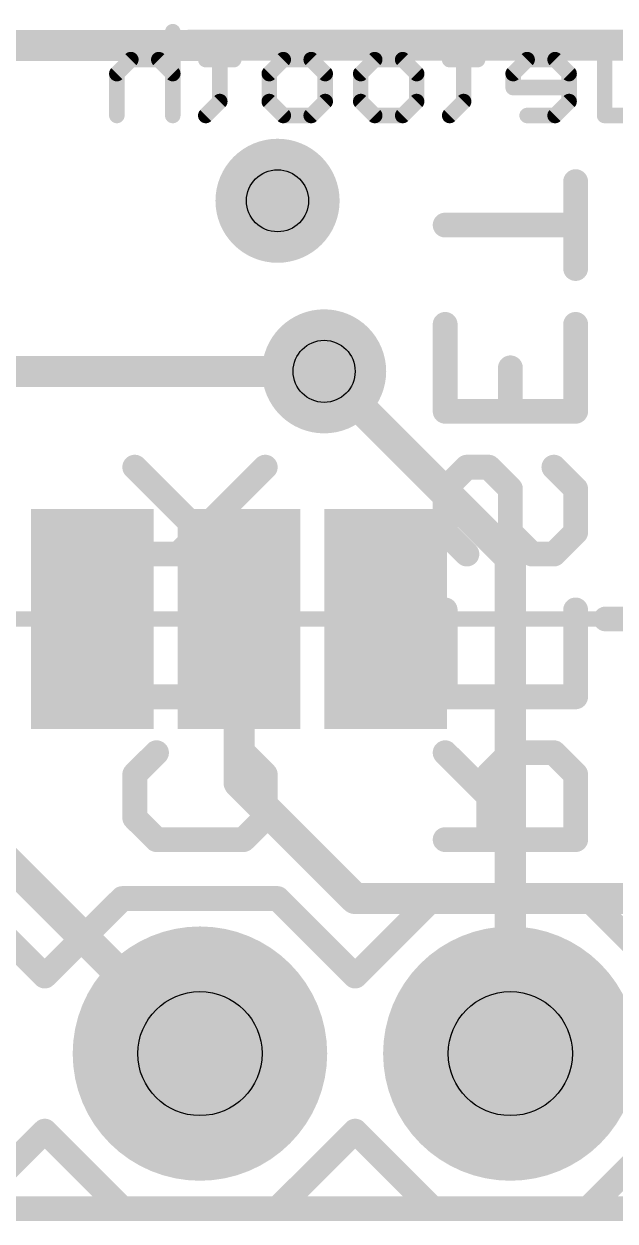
# Model space of a CAD drawing. Extents: x -28 to 79, y -23 to 28.
# Drawn here: x 15.07 to 19.91, y -0.1 to 9.7 of the extents above; entities that cross this region are included whole.
import ezdxf

# ---------------------------------------------------------------- set-up
doc = ezdxf.new("R2010")
doc.units = 0
for name, color, linetype in [('1', 12, 'CONTINUOUS'), ('16', 132, 'CONTINUOUS'), ('17', 110, 'CONTINUOUS'), ('18', 110, 'CONTINUOUS'), ('20', 53, 'CONTINUOUS'), ('21', 53, 'CONTINUOUS'), ('22', 53, 'CONTINUOUS'), ('29', 253, 'CONTINUOUS'), ('30', 253, 'CONTINUOUS'), ('31', 253, 'CONTINUOUS'), ('44', 253, 'CONTINUOUS'), ('51', 53, 'CONTINUOUS')]:
    doc.layers.add(name, color=color, linetype=linetype)

# ---------------------------------------------------------------- blocks, each defined once
blk = doc.blocks.new('RECT')
blk.add_solid([(-0.5, -0.5), (0.5, -0.5), (-0.5, 0.5), (0.5, 0.5)])
blk = doc.blocks.new('ROUNDP')
at = {"const_width": 0.5}
blk.add_lwpolyline([(0, -0.25, 1), (0, 0.25, 1), (0, -0.25)], format="xyb", dxfattribs=at)
blk = doc.blocks.new('ROUNDV')
at = {"const_width": 0.5}
blk.add_lwpolyline([(0, -0.25, 1), (0, 0.25, 1), (0, -0.25)], format="xyb", dxfattribs=at)

msp = doc.modelspace()

# ---------------------------------------------------------------- linework, layer by layer
at = {"layer": '1'}
for points, const_width in [([(20.83, 9.53), (8.89, 9.525)], 0.254), ([(10.16, 6.858), (17.526, 6.858)], 0.254), ([(16.83, 4.83), (16.83, 3.49)], 0.254), ([(14.097, 3.683), (16.51, 1.27)], 0.254), ([(16.83, 3.49), (17.78, 2.54)], 0.254), ([(17.78, 2.54), (24.13, 2.54)], 0.254), ([(0, 0), (25.4, 0)], 0.2032)]:
    msp.add_lwpolyline(points, dxfattribs=dict(at, const_width=const_width))
at = {"layer": '1', "const_width": 0.127}
for points in [[(17.526, 6.7945, 1), (17.526, 6.9215)], [(16.8935, 4.83, 1), (16.7665, 4.83)], [(16.8749, 3.5349, 1), (16.7851, 3.4451)], [(16.7665, 3.49, 1), (16.8935, 3.49)], [(17.78, 2.6035, 1), (17.78, 2.4765)], [(17.7351, 2.4951, 1), (17.8249, 2.5849)], [(16.4651, 1.2251, 1), (16.5549, 1.3149)]]:
    msp.add_lwpolyline(points, format="xyb", dxfattribs=at)
at = {"layer": '16'}
for points, const_width in [([(17.526, 6.858), (19.05, 5.334)], 0.254), ([(19.05, 5.334), (19.05, 1.27)], 0.254), ([(0, 0), (25.4, 0)], 0.2032)]:
    msp.add_lwpolyline(points, dxfattribs=dict(at, const_width=const_width))
at = {"layer": '16', "const_width": 0.127}
for points in [[(17.5709, 6.9029, 1), (17.4811, 6.8131)], [(19.1135, 5.334, 1), (18.9865, 5.334)], [(19.0051, 5.2891, 1), (19.0949, 5.3789)], [(18.9865, 1.27, 1), (19.1135, 1.27)]]:
    msp.add_lwpolyline(points, format="xyb", dxfattribs=at)
at = {"layer": '20', "const_width": 0.2032}
msp.add_lwpolyline([(0, 0), (25.4, 0)], dxfattribs=at)
at = {"layer": '21', "const_width": 0.2032}
for points in [[(20.83, 4.83), (19.83, 4.83)], [(14.605, 2.54), (15.24, 1.905)], [(15.24, 1.905), (15.875, 2.54)], [(15.875, 2.54), (17.145, 2.54)], [(17.78, 1.905), (17.145, 2.54)], [(17.78, 1.905), (18.415, 2.54)], [(18.415, 2.54), (19.685, 2.54)], [(19.685, 2.54), (20.32, 1.905)], [(15.24, 0.635), (14.605, 0)], [(15.875, 0), (15.24, 0.635)], [(17.145, 0), (17.78, 0.635)], [(18.415, 0), (17.78, 0.635)], [(20.32, 0.635), (19.685, 0)], [(17.145, 0), (15.875, 0)], [(19.685, 0), (18.415, 0)]]:
    msp.add_lwpolyline(points, dxfattribs=at)
at = {"layer": '21', "const_width": 0.1016}
for points in [[(19.83, 4.8808, 1), (19.83, 4.7792)], [(15.875, 2.5908, 1), (15.875, 2.4892)], [(15.9109, 2.5041, 1), (15.8391, 2.5759)], [(17.1809, 2.5759, 1), (17.1091, 2.5041)], [(17.145, 2.4892, 1), (17.145, 2.5908)], [(18.415, 2.5908, 1), (18.415, 2.4892)], [(18.4509, 2.5041, 1), (18.3791, 2.5759)], [(19.7209, 2.5759, 1), (19.6491, 2.5041)], [(19.685, 2.4892, 1), (19.685, 2.5908)], [(15.2041, 1.9409, 1), (15.2759, 1.8691)], [(15.2041, 1.8691, 1), (15.2759, 1.9409)], [(17.7441, 1.9409, 1), (17.8159, 1.8691)], [(17.7441, 1.8691, 1), (17.8159, 1.9409)], [(15.2759, 0.6709, 1), (15.2041, 0.5991)], [(15.2759, 0.5991, 1), (15.2041, 0.6709)], [(17.8159, 0.6709, 1), (17.7441, 0.5991)], [(17.8159, 0.5991, 1), (17.7441, 0.6709)], [(15.875, 0.0508, 1), (15.875, -0.0508)], [(17.145, -0.0508, 1), (17.145, 0.0508)], [(18.415, 0.0508, 1), (18.415, -0.0508)], [(19.685, -0.0508, 1), (19.685, 0.0508)], [(15.8391, -0.0359, 1), (15.9109, 0.0359)], [(17.1091, 0.0359, 1), (17.1809, -0.0359)], [(18.3791, -0.0359, 1), (18.4509, 0.0359)], [(19.6491, 0.0359, 1), (19.7209, -0.0359)]]:
    msp.add_lwpolyline(points, format="xyb", dxfattribs=at)
at = {"layer": '22'}
for points, const_width in [([(16.2876, 9.6399), (16.2876, 8.9535)], 0.127), ([(16.6721, 9.5255), (16.6721, 9.0679)], 0.127), ([(18.6679, 9.5255), (18.6679, 9.0679)], 0.127), ([(15.9444, 9.4111), (15.83, 9.2967)], 0.127), ([(16.1732, 9.4111), (15.9444, 9.4111)], 0.127), ([(16.2876, 9.2967), (16.1732, 9.4111)], 0.127), ([(16.7865, 9.4111), (16.5577, 9.4111)], 0.127), ([(17.0774, 9.2967), (17.1918, 9.4111)], 0.127), ([(17.1918, 9.4111), (17.4206, 9.4111)], 0.127), ([(17.4206, 9.4111), (17.535, 9.2967)], 0.127), ([(17.8258, 9.2967), (17.9402, 9.4111)], 0.127), ([(17.9402, 9.4111), (18.169, 9.4111)], 0.127), ([(18.169, 9.4111), (18.2834, 9.2967)], 0.127), ([(18.7823, 9.4111), (18.5535, 9.4111)], 0.127), ([(19.1875, 9.4111), (19.0731, 9.2967)], 0.127), ([(19.4163, 9.4111), (19.1875, 9.4111)], 0.127), ([(19.5307, 9.2967), (19.4163, 9.4111)], 0.127), ([(19.8216, 8.9535), (19.8216, 9.4111)], 0.127), ([(15.83, 9.2967), (15.83, 8.9535)], 0.127), ([(17.0774, 9.0679), (17.0774, 9.2967)], 0.127), ([(17.535, 9.2967), (17.535, 9.0679)], 0.127), ([(17.8258, 9.0679), (17.8258, 9.2967)], 0.127), ([(18.2834, 9.2967), (18.2834, 9.0679)], 0.127), ([(19.0731, 9.2967), (19.0731, 9.1823)], 0.127), ([(19.5307, 9.0679), (19.5307, 9.2967)], 0.127), ([(19.0731, 9.1823), (19.5307, 9.1823)], 0.127), ([(16.6721, 9.0679), (16.5577, 8.9535)], 0.127), ([(17.1918, 8.9535), (17.0774, 9.0679)], 0.127), ([(17.535, 9.0679), (17.4206, 8.9535)], 0.127), ([(17.9402, 8.9535), (17.8258, 9.0679)], 0.127), ([(18.2834, 9.0679), (18.169, 8.9535)], 0.127), ([(18.6679, 9.0679), (18.5535, 8.9535)], 0.127), ([(19.4163, 8.9535), (19.5307, 9.0679)], 0.127), ([(17.4206, 8.9535), (17.1918, 8.9535)], 0.127), ([(18.169, 8.9535), (17.9402, 8.9535)], 0.127), ([(19.1875, 8.9535), (19.4163, 8.9535)], 0.127), ([(20.1647, 8.9535), (19.8216, 8.9535)], 0.127), ([(19.5843, 7.7002), (19.5843, 8.412)], 0.2032), ([(18.5166, 8.0561), (19.5843, 8.0561)], 0.2032), ([(18.5166, 6.5308), (18.5166, 7.2426)], 0.2032), ([(19.5843, 7.2426), (19.5843, 6.5308)], 0.2032), ([(19.0505, 6.5308), (19.0505, 6.8867)], 0.2032), ([(19.5843, 6.5308), (18.5166, 6.5308)], 0.2032), ([(16.5105, 5.5393), (15.9766, 6.0732)], 0.2032), ([(16.3325, 5.3614), (17.0443, 6.0732)], 0.2032), ([(18.6945, 6.0732), (18.5166, 5.8952)], 0.2032), ([(18.8725, 6.0732), (18.6945, 6.0732)], 0.2032), ([(19.0505, 5.8952), (18.8725, 6.0732)], 0.2032), ([(19.4064, 6.0732), (19.5843, 5.8952)], 0.2032), ([(18.5166, 5.8952), (18.5166, 5.5393)], 0.2032), ([(19.0505, 5.5393), (19.0505, 5.8952)], 0.2032), ([(19.5843, 5.8952), (19.5843, 5.5393)], 0.2032), ([(18.5166, 5.5393), (18.6945, 5.3614)], 0.2032), ([(19.2284, 5.3614), (19.0505, 5.5393)], 0.2032), ([(19.5843, 5.5393), (19.4064, 5.3614)], 0.2032), ([(17.0443, 5.3614), (15.9766, 5.3614)], 0.2032), ([(19.4064, 5.3614), (19.2284, 5.3614)], 0.2032), ([(15.9766, 4.192), (15.9766, 4.9038)], 0.2032), ([(18.5166, 4.192), (18.5166, 4.9038)], 0.2032), ([(19.5843, 4.9038), (19.5843, 4.192)], 0.2032), ([(19.0505, 4.192), (19.0505, 4.5479)], 0.2032), ([(17.0443, 4.192), (15.9766, 4.192)], 0.2032), ([(19.5843, 4.192), (18.5166, 4.192)], 0.2032), ([(15.9766, 3.5565), (16.1546, 3.7344)], 0.2032), ([(16.8664, 3.7344), (17.0443, 3.5565)], 0.2032), ([(18.8725, 3.3785), (18.5166, 3.7344)], 0.2032), ([(19.0505, 3.7344), (18.8725, 3.5565)], 0.2032), ([(19.4064, 3.7344), (19.0505, 3.7344)], 0.2032), ([(19.5843, 3.5565), (19.4064, 3.7344)], 0.2032), ([(15.9766, 3.2006), (15.9766, 3.5565)], 0.2032), ([(17.0443, 3.5565), (17.0443, 3.2006)], 0.2032), ([(18.8725, 3.5565), (18.8725, 3.0226)], 0.2032), ([(19.5843, 3.0226), (19.5843, 3.5565)], 0.2032), ([(16.1546, 3.0226), (15.9766, 3.2006)], 0.2032), ([(17.0443, 3.2006), (16.8664, 3.0226)], 0.2032), ([(16.8664, 3.0226), (16.1546, 3.0226)], 0.2032), ([(18.5166, 3.0226), (19.5843, 3.0226)], 0.2032)]:
    msp.add_lwpolyline(points, dxfattribs=dict(at, const_width=const_width))
for points, const_width in [([(16.3193, 9.6399, 1), (16.2558, 9.6399)], 0.0635), ([(16.7039, 9.5255, 1), (16.6404, 9.5255)], 0.0635), ([(18.6997, 9.5255, 1), (18.6362, 9.5255)], 0.0635), ([(15.9444, 9.4428, 1), (15.9444, 9.3793)], 0.0635), ([(15.9669, 9.3886, 1), (15.9219, 9.4335)], 0.0635), ([(16.1956, 9.4335, 1), (16.1507, 9.3886)], 0.0635), ([(16.1732, 9.3793, 1), (16.1732, 9.4428)], 0.0635), ([(16.5577, 9.4428, 1), (16.5577, 9.3793)], 0.0635), ([(16.7865, 9.3793, 1), (16.7865, 9.4428)], 0.0635), ([(17.1918, 9.4428, 1), (17.1918, 9.3793)], 0.0635), ([(17.2142, 9.3886, 1), (17.1693, 9.4335)], 0.0635), ([(17.443, 9.4335, 1), (17.3981, 9.3886)], 0.0635), ([(17.4206, 9.3793, 1), (17.4206, 9.4428)], 0.0635), ([(17.9402, 9.4428, 1), (17.9402, 9.3793)], 0.0635), ([(17.9626, 9.3886, 1), (17.9177, 9.4335)], 0.0635), ([(18.1914, 9.4335, 1), (18.1465, 9.3886)], 0.0635), ([(18.169, 9.3793, 1), (18.169, 9.4428)], 0.0635), ([(18.5535, 9.4428, 1), (18.5535, 9.3793)], 0.0635), ([(18.7823, 9.3793, 1), (18.7823, 9.4428)], 0.0635), ([(19.1875, 9.4428, 1), (19.1875, 9.3793)], 0.0635), ([(19.21, 9.3886, 1), (19.1651, 9.4335)], 0.0635), ([(19.4388, 9.4335, 1), (19.3939, 9.3886)], 0.0635), ([(19.4163, 9.3793, 1), (19.4163, 9.4428)], 0.0635), ([(19.8533, 9.4111, 1), (19.7898, 9.4111)], 0.0635), ([(15.8618, 9.2967, 1), (15.7982, 9.2967)], 0.0635), ([(15.8075, 9.3191, 1), (15.8525, 9.2742)], 0.0635), ([(16.2651, 9.2742, 1), (16.31, 9.3191)], 0.0635), ([(17.1091, 9.2967, 1), (17.0456, 9.2967)], 0.0635), ([(17.0549, 9.3191, 1), (17.0998, 9.2742)], 0.0635), ([(17.5667, 9.2967, 1), (17.5032, 9.2967)], 0.0635), ([(17.5125, 9.2742, 1), (17.5574, 9.3191)], 0.0635), ([(17.8575, 9.2967, 1), (17.794, 9.2967)], 0.0635), ([(17.8033, 9.3191, 1), (17.8482, 9.2742)], 0.0635), ([(18.3151, 9.2967, 1), (18.2516, 9.2967)], 0.0635), ([(18.2609, 9.2742, 1), (18.3058, 9.3191)], 0.0635), ([(19.1049, 9.2967, 1), (19.0414, 9.2967)], 0.0635), ([(19.0507, 9.3191, 1), (19.0956, 9.2742)], 0.0635), ([(19.5625, 9.2967, 1), (19.499, 9.2967)], 0.0635), ([(19.5083, 9.2742, 1), (19.5532, 9.3191)], 0.0635), ([(19.0731, 9.214, 1), (19.0731, 9.1505)], 0.0635), ([(19.5307, 9.1505, 1), (19.5307, 9.214)], 0.0635), ([(16.6946, 9.0454, 1), (16.6497, 9.0903)], 0.0635), ([(17.0998, 9.0903, 1), (17.0549, 9.0454)], 0.0635), ([(17.5574, 9.0454, 1), (17.5125, 9.0903)], 0.0635), ([(17.8482, 9.0903, 1), (17.8033, 9.0454)], 0.0635), ([(18.3058, 9.0454, 1), (18.2609, 9.0903)], 0.0635), ([(18.6904, 9.0454, 1), (18.6455, 9.0903)], 0.0635), ([(19.0414, 9.1823, 1), (19.1049, 9.1823)], 0.0635), ([(19.5532, 9.0454, 1), (19.5083, 9.0903)], 0.0635), ([(16.6404, 9.0679, 1), (16.7039, 9.0679)], 0.0635), ([(17.0456, 9.0679, 1), (17.1091, 9.0679)], 0.0635), ([(17.5032, 9.0679, 1), (17.5667, 9.0679)], 0.0635), ([(17.794, 9.0679, 1), (17.8575, 9.0679)], 0.0635), ([(18.2516, 9.0679, 1), (18.3151, 9.0679)], 0.0635), ([(18.6362, 9.0679, 1), (18.6997, 9.0679)], 0.0635), ([(19.499, 9.0679, 1), (19.5625, 9.0679)], 0.0635), ([(15.7982, 8.9535, 1), (15.8618, 8.9535)], 0.0635), ([(16.2558, 8.9535, 1), (16.3193, 8.9535)], 0.0635), ([(16.5353, 8.976, 1), (16.5802, 8.931)], 0.0635), ([(17.1918, 8.9853, 1), (17.1918, 8.9217)], 0.0635), ([(17.1693, 8.931, 1), (17.2142, 8.976)], 0.0635), ([(17.3981, 8.976, 1), (17.443, 8.931)], 0.0635), ([(17.4206, 8.9217, 1), (17.4206, 8.9853)], 0.0635), ([(17.9402, 8.9853, 1), (17.9402, 8.9217)], 0.0635), ([(17.9177, 8.931, 1), (17.9626, 8.976)], 0.0635), ([(18.1465, 8.976, 1), (18.1914, 8.931)], 0.0635), ([(18.169, 8.9217, 1), (18.169, 8.9853)], 0.0635), ([(18.5311, 8.976, 1), (18.576, 8.931)], 0.0635), ([(19.1875, 8.9853, 1), (19.1875, 8.9217)], 0.0635), ([(19.3939, 8.976, 1), (19.4388, 8.931)], 0.0635), ([(19.4163, 8.9217, 1), (19.4163, 8.9853)], 0.0635), ([(19.8216, 8.9853, 1), (19.8216, 8.9217)], 0.0635), ([(19.7898, 8.9535, 1), (19.8533, 8.9535)], 0.0635), ([(19.6351, 8.412, 1), (19.5335, 8.412)], 0.1016), ([(18.5166, 8.1069, 1), (18.5166, 8.0053)], 0.1016), ([(19.5843, 8.0053, 1), (19.5843, 8.1069)], 0.1016), ([(19.5335, 7.7002, 1), (19.6351, 7.7002)], 0.1016), ([(18.5674, 7.2426, 1), (18.4658, 7.2426)], 0.1016), ([(19.6351, 7.2426, 1), (19.5335, 7.2426)], 0.1016), ([(19.1013, 6.8867, 1), (18.9997, 6.8867)], 0.1016), ([(18.5166, 6.5816, 1), (18.5166, 6.48)], 0.1016), ([(18.4658, 6.5308, 1), (18.5674, 6.5308)], 0.1016), ([(18.9997, 6.5308, 1), (19.1013, 6.5308)], 0.1016), ([(19.5335, 6.5308, 1), (19.6351, 6.5308)], 0.1016), ([(19.5843, 6.48, 1), (19.5843, 6.5816)], 0.1016), ([(16.0125, 6.1091, 1), (15.9407, 6.0373)], 0.1016), ([(17.0802, 6.0373, 1), (17.0084, 6.1091)], 0.1016), ([(18.6945, 6.124, 1), (18.6945, 6.0224)], 0.1016), ([(18.7305, 6.0373, 1), (18.6586, 6.1091)], 0.1016), ([(18.9084, 6.1091, 1), (18.8366, 6.0373)], 0.1016), ([(18.8725, 6.0224, 1), (18.8725, 6.124)], 0.1016), ([(19.4423, 6.1091, 1), (19.3704, 6.0373)], 0.1016), ([(18.5674, 5.8952, 1), (18.4658, 5.8952)], 0.1016), ([(18.4807, 5.9312, 1), (18.5525, 5.8593)], 0.1016), ([(19.1013, 5.8952, 1), (18.9997, 5.8952)], 0.1016), ([(19.0145, 5.8593, 1), (19.0864, 5.9312)], 0.1016), ([(19.6351, 5.8952, 1), (19.5335, 5.8952)], 0.1016), ([(19.5484, 5.8593, 1), (19.6202, 5.9312)], 0.1016), ([(16.4745, 5.5034, 1), (16.5464, 5.5753)], 0.1016), ([(18.5525, 5.5753, 1), (18.4807, 5.5034)], 0.1016), ([(18.4658, 5.5393, 1), (18.5674, 5.5393)], 0.1016), ([(19.0864, 5.5753, 1), (19.0145, 5.5034)], 0.1016), ([(18.9997, 5.5393, 1), (19.1013, 5.5393)], 0.1016), ([(19.5335, 5.5393, 1), (19.6351, 5.5393)], 0.1016), ([(19.6202, 5.5034, 1), (19.5484, 5.5753)], 0.1016), ([(15.9766, 5.4122, 1), (15.9766, 5.3106)], 0.1016), ([(16.2966, 5.3973, 1), (16.3684, 5.3255)], 0.1016), ([(17.0443, 5.3106, 1), (17.0443, 5.4122)], 0.1016), ([(18.6586, 5.3255, 1), (18.7305, 5.3973)], 0.1016), ([(19.2284, 5.4122, 1), (19.2284, 5.3106)], 0.1016), ([(19.1925, 5.3255, 1), (19.2643, 5.3973)], 0.1016), ([(19.3704, 5.3973, 1), (19.4423, 5.3255)], 0.1016), ([(19.4064, 5.3106, 1), (19.4064, 5.4122)], 0.1016), ([(16.0274, 4.9038, 1), (15.9258, 4.9038)], 0.1016), ([(18.5674, 4.9038, 1), (18.4658, 4.9038)], 0.1016), ([(19.6351, 4.9038, 1), (19.5335, 4.9038)], 0.1016), ([(19.1013, 4.5479, 1), (18.9997, 4.5479)], 0.1016), ([(15.9766, 4.2428, 1), (15.9766, 4.1412)], 0.1016), ([(15.9258, 4.192, 1), (16.0274, 4.192)], 0.1016), ([(17.0443, 4.1412, 1), (17.0443, 4.2428)], 0.1016), ([(18.5166, 4.2428, 1), (18.5166, 4.1412)], 0.1016), ([(18.4658, 4.192, 1), (18.5674, 4.192)], 0.1016), ([(18.9997, 4.192, 1), (19.1013, 4.192)], 0.1016), ([(19.5335, 4.192, 1), (19.6351, 4.192)], 0.1016), ([(19.5843, 4.1412, 1), (19.5843, 4.2428)], 0.1016), ([(16.1905, 3.6985, 1), (16.1186, 3.7703)], 0.1016), ([(16.9023, 3.7703, 1), (16.8304, 3.6985)], 0.1016), ([(18.5525, 3.7703, 1), (18.4807, 3.6985)], 0.1016), ([(19.0505, 3.7852, 1), (19.0505, 3.6836)], 0.1016), ([(19.0864, 3.6985, 1), (19.0145, 3.7703)], 0.1016), ([(19.4423, 3.7703, 1), (19.3704, 3.6985)], 0.1016), ([(19.4064, 3.6836, 1), (19.4064, 3.7852)], 0.1016), ([(16.0274, 3.5565, 1), (15.9258, 3.5565)], 0.1016), ([(15.9407, 3.5924, 1), (16.0125, 3.5205)], 0.1016), ([(17.0951, 3.5565, 1), (16.9935, 3.5565)], 0.1016), ([(17.0084, 3.5205, 1), (17.0802, 3.5924)], 0.1016), ([(18.9233, 3.5565, 1), (18.8217, 3.5565)], 0.1016), ([(18.8366, 3.5924, 1), (18.9084, 3.5205)], 0.1016), ([(19.6351, 3.5565, 1), (19.5335, 3.5565)], 0.1016), ([(19.5484, 3.5205, 1), (19.6202, 3.5924)], 0.1016), ([(18.8366, 3.3426, 1), (18.9084, 3.4144)], 0.1016), ([(16.0125, 3.2365, 1), (15.9407, 3.1646)], 0.1016), ([(15.9258, 3.2006, 1), (16.0274, 3.2006)], 0.1016), ([(16.9935, 3.2006, 1), (17.0951, 3.2006)], 0.1016), ([(17.0802, 3.1646, 1), (17.0084, 3.2365)], 0.1016), ([(16.1546, 3.0734, 1), (16.1546, 2.9718)], 0.1016), ([(16.1186, 2.9867, 1), (16.1905, 3.0585)], 0.1016), ([(16.8304, 3.0585, 1), (16.9023, 2.9867)], 0.1016), ([(16.8664, 2.9718, 1), (16.8664, 3.0734)], 0.1016), ([(18.5166, 3.0734, 1), (18.5166, 2.9718)], 0.1016), ([(18.8217, 3.0226, 1), (18.9233, 3.0226)], 0.1016), ([(19.5335, 3.0226, 1), (19.6351, 3.0226)], 0.1016), ([(19.5843, 2.9718, 1), (19.5843, 3.0734)], 0.1016)]:
    msp.add_lwpolyline(points, format="xyb", dxfattribs=dict(at, const_width=const_width))
at = {"layer": '44'}
for centre, radius in [((17.145, 8.255), 0.254), ((17.526, 6.858), 0.254), ((16.51, 1.27), 0.508), ((19.05, 1.27), 0.508)]:
    msp.add_circle(centre, radius, dxfattribs=at)
at = {"layer": '51', "const_width": 0.127}
msp.add_lwpolyline([(-4.97, 4.83), (20.83, 4.83)], dxfattribs=at)

# ---------------------------------------------------------------- block references
at = {"layer": '1', "xscale": 0.8, "yscale": 1.6, "rotation": 180}
for p in [(15.63, 4.83), (16.83, 4.83), (18.03, 4.83)]:
    msp.add_blockref('RECT', p, dxfattribs=at)
at = {"layer": '17', "xscale": 1.8796, "yscale": 1.8796, "rotation": 270}
for p in [(16.51, 1.27), (16.51, 1.27), (19.05, 1.27), (19.05, 1.27)]:
    msp.add_blockref('ROUNDP', p, dxfattribs=at)
at = {"layer": '18', "xscale": 1.016, "yscale": 1.016}
for p in [(17.145, 8.255), (17.145, 8.255), (17.526, 6.858), (17.526, 6.858)]:
    msp.add_blockref('ROUNDV', p, dxfattribs=at)
at = {"layer": '29'}
for name, p, xscale, yscale, rotation in [('RECT', (15.63, 4.83), 1.0032, 1.8032, 180), ('RECT', (16.83, 4.83), 1.0032, 1.8032, 180), ('RECT', (18.03, 4.83), 1.0032, 1.8032, 180), ('ROUNDP', (16.51, 1.27), 2.0828, 2.0828, 270), ('ROUNDP', (19.05, 1.27), 2.0828, 2.0828, 270)]:
    msp.add_blockref(name, p, dxfattribs=dict(at, xscale=xscale, yscale=yscale, rotation=rotation))
at = {"layer": '30', "xscale": 2.0828, "yscale": 2.0828, "rotation": 270}
for p in [(16.51, 1.27), (19.05, 1.27)]:
    msp.add_blockref('ROUNDP', p, dxfattribs=at)
at = {"layer": '31', "xscale": 0.8, "yscale": 1.6, "rotation": 180}
for p in [(15.63, 4.83), (16.83, 4.83), (18.03, 4.83)]:
    msp.add_blockref('RECT', p, dxfattribs=at)
at = {"layer": '51', "xscale": 0.508, "yscale": 0.508, "rotation": 180}
for p in [(16.51, 1.27), (19.05, 1.27)]:
    msp.add_blockref('RECT', p, dxfattribs=at)

doc.saveas('drawing.dxf')
